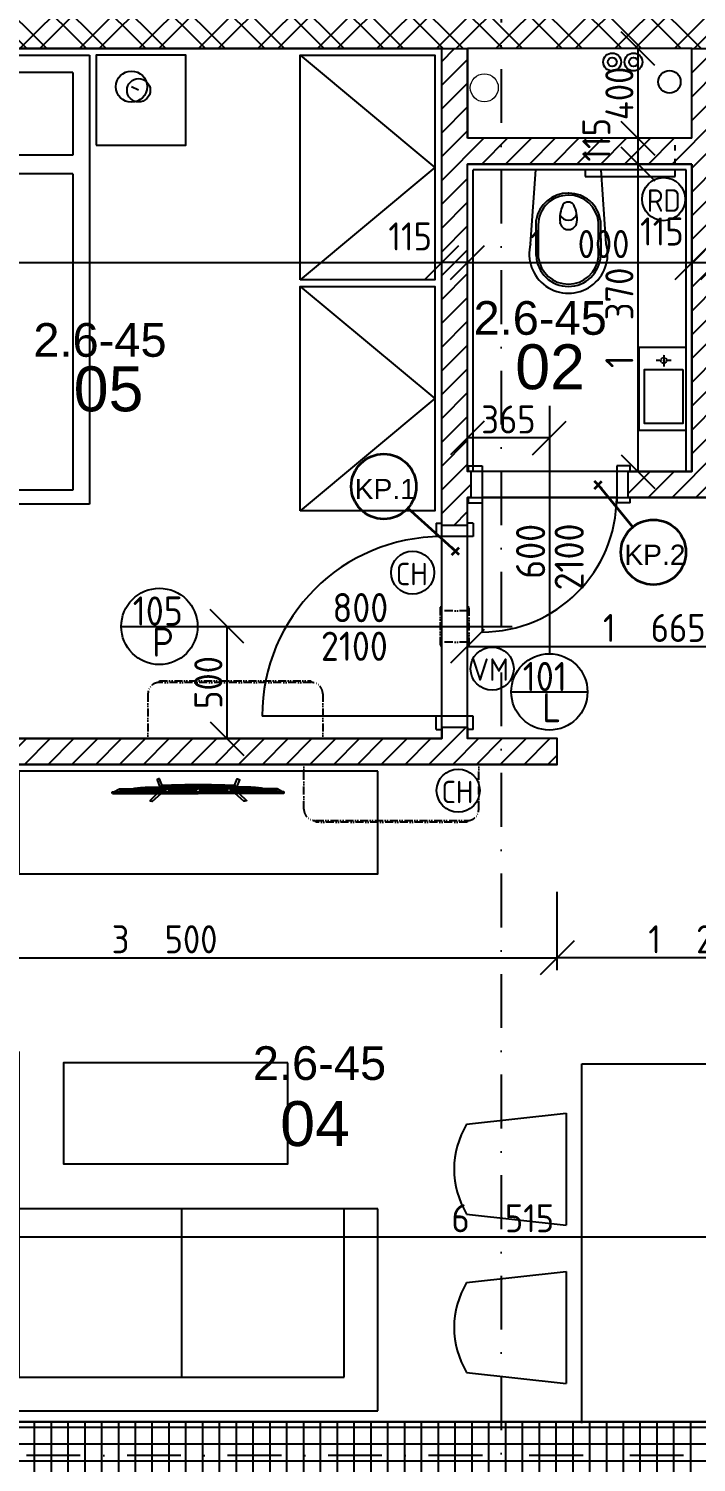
# Model space of a CAD drawing. Extents: x 4511820 to 5180432, y -1526536 to -944957.
# Drawn here: x 5030000 to 5032976, y -1232224 to -1225836 of the extents above; entities that cross this region are included whole.
import ezdxf

# ---------------------------------------------------------------- set-up
doc = ezdxf.new("R2010")
doc.units = 0
doc.header["$MEASUREMENT"] = 0
for name, pattern in [('ACAD_ISO03W100', [30, 12, -18]), ('ACAD_ISO12W100', [22, 12, -3, 0.5, -3, 0.5, -3]), ('BODKOCIARKOVANA_3', [5.6, 3, -1.3, 0, -1.3]), ('DASHED', [0.75, 0.5, -0.25])]:
    doc.linetypes.add(name, pattern=pattern)
doc.layers.get('0').update_dxf_attribs({"linetype": 'CONTINUOUS'})
doc.layers.get('Defpoints').update_dxf_attribs({"color": 61, "linetype": 'CONTINUOUS'})
for name, color, linetype in [('DVERE', 45, 'CONTINUOUS'), ('KÓTY', 4, 'CONTINUOUS'), ('MÚRY', 1, 'CONTINUOUS'), ('osi', 253, 'CONTINUOUS'), ('Plochy', 41, 'CONTINUOUS'), ('POPIS', 7, 'CONTINUOUS'), ('TENKÁ', 7, 'CONTINUOUS'), ('tzb', 153, 'CONTINUOUS'), ('Z-Kúrenie', 101, 'CONTINUOUS'), ('ZARIADENIE', 47, 'CONTINUOUS'), ('ZARIADOVACIE', 144, 'CONTINUOUS'), ('ZZ-chladenie', 133, 'CONTINUOUS'), ('zz-vetr', 52, 'CONTINUOUS'), ('ŠRAFY', 82, 'CONTINUOUS')]:
    doc.layers.add(name, color=color, linetype=linetype)
doc.layers.add('preklady', color=74, linetype='CONTINUOUS', lineweight=35)
doc.layers.add('zz-kanal-splaskova', color=37, linetype='CONTINUOUS', lineweight=18)
doc.styles.add('ARIAL', font='arial.ttf')
doc.styles.add('STYLE1', font='isocp.shx')
doc.dimstyles.new('STANDARD-50', dxfattribs={"dimtxt": 125, "dimasz": 150, "dimexe": 10, "dimexo": 200, "dimgap": 20, "dimtad": 1, "dimdsep": 46, "dimlunit": 6, "dimtxsty": 'STYLE1', "dimblk1": 'OBLIQUE', "dimblk2": 'OBLIQUE', "dimsah": 1, "dimcen": 2.5, "dimse1": 1, "dimse2": 1, "dimadec": 0, "dimazin": 0, "dimtfac": 1, "dimtmove": 1, "dimatfit": 3, "dimldrblk": 'OBLIQUE', "dimfxl": 1, "dimtolj": 1, "dimtzin": 0, "dimarcsym": 0})
pattern_1 = [(45, (515270.5, 214751.965), (-53.0330086, 53.0330086), [])]

# ---------------------------------------------------------------- blocks, each defined once
blk = doc.blocks.new('DVOJPOSTEL')
at = {"layer": 'ZARIADENIE', "ltscale": 0.25}
for p, q in [((4444359, -1314665.2), (4444359, -1312665.2)), ((4444359, -1312665.2), (4446159, -1312665.2)), ((4445259, -1312665.2), (4445259, -1314665.2)), ((4446159, -1312665.2), (4446159, -1314665.2)), ((4444139.6, -1312821.2), (4444171.8, -1312805.1)), ((4446378.4, -1312821.2), (4446346.2, -1312805.1)), ((4446159, -1314665.2), (4444359, -1314665.2))]:
    blk.add_line(p, q, dxfattribs=at)
at = {"layer": 'ZARIADENIE', "color": 76, "ltscale": 0.25}
for p, q in [((4444432.3, -1312741.6), (4445177.9, -1312741.6)), ((4444432.3, -1312741.6), (4444432.3, -1313110.9)), ((4445177.9, -1312741.6), (4445177.9, -1313110.9)), ((4446085.7, -1312741.6), (4445340.1, -1312741.6)), ((4445340.1, -1312741.6), (4445340.1, -1313110.9)), ((4446085.7, -1312741.6), (4446085.7, -1313110.9)), ((4444432.3, -1313110.9), (4445177.9, -1313110.9)), ((4446085.7, -1313110.9), (4445340.1, -1313110.9)), ((4444432.3, -1313193.6), (4444432.3, -1314603.6)), ((4444432.3, -1313193.6), (4445027.9, -1313193.6)), ((4445027.9, -1313193.6), (4445177.9, -1313343.6)), ((4445027.9, -1313193.6), (4445027.9, -1313343.6)), ((4445490.1, -1313193.6), (4445340.1, -1313343.6)), ((4446085.7, -1313193.6), (4445490.1, -1313193.6)), ((4445490.1, -1313193.6), (4445490.1, -1313343.6)), ((4446085.7, -1313193.6), (4446085.7, -1314603.6)), ((4445027.9, -1313343.6), (4445177.9, -1313343.6)), ((4445177.9, -1313343.6), (4445177.9, -1314603.6)), ((4445340.1, -1313343.6), (4445340.1, -1314603.6)), ((4445490.1, -1313343.6), (4445340.1, -1313343.6)), ((4444432.3, -1314603.6), (4445177.9, -1314603.6)), ((4446085.7, -1314603.6), (4445340.1, -1314603.6))]:
    blk.add_line(p, q, dxfattribs=at)
at = {"layer": 'ZARIADENIE'}
for points in [[(4444329, -1313065.2), (4443929, -1313065.2), (4443929, -1312665.2), (4444329, -1312665.2)], [(4446189, -1313065.2), (4446589, -1313065.2), (4446589, -1312665.2), (4446189, -1312665.2)]]:
    blk.add_lwpolyline(points, close=True, dxfattribs=at)
at = {"layer": 'ZARIADENIE', "ltscale": 0.25}
for centre, radius in [((4444139.6, -1312821.2), 51.9), ((4444171.8, -1312805.1), 69.7), ((4446346.2, -1312805.1), 69.7), ((4446378.4, -1312821.2), 51.9)]:
    blk.add_circle(centre, radius, dxfattribs=at)
blk = doc.blocks.new('Tv06_top_cad-block.com')
at = {"color": 0}
for points in [[(-161.1, -3.4), (-173.3, 26.2, 0.359324), (-175.3, 27.3, 0.097501), (-182.8, 24.2, 0.350578), (-183.5, 22.1), (-171.1, -10.4)], [(161.1, -3.4), (173.3, 26.2, -0.359324), (175.3, 27.3, -0.097501), (182.8, 24.2, -0.350578), (183.5, 22.1), (171.1, -10.4)], [(-381.9, -38.8, -0.13121), (-383.2, -32.7, -0.169032), (-383, -32.3), (-381.8, -31.1, -0.205713), (-381.3, -30.9), (-378.5, -30.9, 0.118206), (-376.2, -30.4), (-351.4, -18.4, -0.105648), (-345.8, -17), (0, -17)], [(-339.3, -21.2), (-339.3, -21.2, 0.099639), (-344.3, -22.2), (-349.2, -24.6, 0.215889), (-350.7, -26.3, 0.476075), (-349.4, -28, 0.244765)], [(-295.5, -17), (-282, -15, -0.02037), (-255.8, -12, -0.012056), (-227.2, -10.7), (-169.3, -10.7)], [(-182.5, -38.8), (-214.4, -69.1, 0.250582), (-215, -71, 0.266718), (-214.3, -71.9, 0.084688)], [(-214.3, -71.9), (-207.3, -73.1, 0.211205), (-203.3, -72.1), (-165.2, -38.8)], [(-181.8, -17), (-178.5, -14, -0.213415), (-177.3, -13.6), (0, -13.6)], [(-172.1, -13.6, -0.072098), (-159.2, -3, -0.121861), (-158.4, -2.8)], [(-170.1, -10.6, -0.053076), (-160.2, -2.9), (-158.4, -2.8)], [(-147.6, -13.6), (-147.6, -7.5, -0.414214), (-147.4, -7.3), (-146.5, -7.3, -0.414214), (-146.3, -7.5), (-146.3, -13.6)], [(-146.8, -28, 0.414214), (-145, -26.2), (-145, -23, 0.414214), (-146.8, -21.2)], [(-143.9, -13.6), (-143.9, -7.5, -0.414214), (-143.7, -7.3), (-142.7, -7.3, -0.414214), (-142.6, -7.5), (-142.6, -13.6)], [(-140.2, -13.6), (-140.2, -7.5, -0.414214), (-140, -7.3), (-139, -7.3, -0.414214), (-138.8, -7.5), (-138.8, -13.6)], [(-136.4, -13.6), (-136.4, -7.5, -0.414214), (-136.3, -7.3), (-135.3, -7.3, -0.414214), (-135.1, -7.5), (-135.1, -13.6)], [(-132.7, -13.6), (-132.7, -7.5, -0.414214), (-132.5, -7.3), (-131.6, -7.3, -0.414214), (-131.4, -7.5), (-131.4, -13.6)], [(-128.8, -28, -0.414214), (-130.6, -26.2), (-130.6, -23, -0.414214), (-128.8, -21.2)], [(-129, -13.6), (-129, -7.5, -0.414214), (-128.8, -7.3), (-127.9, -7.3, -0.414214), (-127.7, -7.5), (-127.7, -13.6)], [(-125.3, -13.6), (-125.3, -7.5, -0.414214), (-125.1, -7.3), (-124.1, -7.3, -0.414214), (-124, -7.5), (-124, -13.6)], [(-121.6, -13.6), (-121.6, -7.5, -0.414214), (-121.4, -7.3), (-120.4, -7.3, -0.414214), (-120.2, -7.5), (-120.2, -13.6)], [(-117.8, -13.6), (-117.8, -7.5, -0.414214), (-117.7, -7.3), (-116.7, -7.3, -0.414214), (-116.5, -7.5), (-116.5, -13.6)], [(-114.1, -13.6), (-114.1, -7.5, -0.414214), (-113.9, -7.3), (-113, -7.3, -0.414214), (-112.8, -7.5), (-112.8, -13.6)], [(-110.4, -13.6), (-110.4, -7.5, -0.414214), (-110.2, -7.3), (-109.3, -7.3, -0.414214), (-109.1, -7.5), (-109.1, -13.6)], [(-106.7, -13.6), (-106.7, -7.5, -0.414214), (-106.5, -7.3), (-105.5, -7.3, -0.414214), (-105.4, -7.5), (-105.4, -13.6)], [(-103, -13.6), (-103, -7.5, -0.414214), (-102.8, -7.3), (-101.8, -7.3, -0.414214), (-101.6, -7.5), (-101.6, -13.6)], [(-99.2, -13.6), (-99.2, -7.5, -0.414214), (-99.1, -7.3), (-98.1, -7.3, -0.414214), (-97.9, -7.5), (-97.9, -13.6)], [(-95.5, -13.6), (-95.5, -7.5, -0.414214), (-95.3, -7.3), (-94.4, -7.3, -0.414214), (-94.2, -7.5), (-94.2, -13.6)], [(-91.8, -13.6), (-91.8, -7.5, -0.414214), (-91.6, -7.3), (-90.7, -7.3, -0.414214), (-90.5, -7.5), (-90.5, -13.6)], [(-88.1, -13.6), (-88.1, -7.5, -0.414214), (-87.9, -7.3), (-86.9, -7.3, -0.414214), (-86.8, -7.5), (-86.8, -13.6)], [(-84.4, -13.6), (-84.4, -7.5, -0.414214), (-84.2, -7.3), (-83.2, -7.3, -0.414214), (-83, -7.5), (-83, -13.6)], [(-80.6, -13.6), (-80.6, -7.5, -0.414214), (-80.5, -7.3), (-79.5, -7.3, -0.414214), (-79.3, -7.5), (-79.3, -13.6)], [(-76.9, -13.6), (-76.9, -7.5, -0.414214), (-76.7, -7.3), (-75.8, -7.3, -0.414214), (-75.6, -7.5), (-75.6, -13.6)], [(-73.2, -13.6), (-73.2, -7.5, -0.414214), (-73, -7.3), (-72.1, -7.3, -0.414214), (-71.9, -7.5), (-71.9, -13.6)], [(-69.5, -13.6), (-69.5, -7.5, -0.414214), (-69.3, -7.3), (-68.3, -7.3, -0.414214), (-68.2, -7.5), (-68.2, -13.6)], [(-65.8, -13.6), (-65.8, -7.5, -0.414214), (-65.6, -7.3), (-64.6, -7.3, -0.414214), (-64.4, -7.5), (-64.4, -13.6)], [(-62, -13.6), (-62, -7.5, -0.414214), (-61.9, -7.3), (-60.9, -7.3, -0.414214), (-60.7, -7.5), (-60.7, -13.6)], [(-58.3, -13.6), (-58.3, -7.5, -0.414214), (-58.1, -7.3), (-57.2, -7.3, -0.414214), (-57, -7.5), (-57, -13.6)], [(-54.6, -13.6), (-54.6, -7.5, -0.414214), (-54.4, -7.3), (-53.5, -7.3, -0.414214), (-53.3, -7.5), (-53.3, -13.6)], [(-50.9, -13.6), (-50.9, -7.5, -0.414214), (-50.7, -7.3), (-49.7, -7.3, -0.414214), (-49.6, -7.5), (-49.6, -13.6)], [(-47.2, -13.6), (-47.2, -7.5, -0.414214), (-47, -7.3), (-46, -7.3, -0.414214), (-45.8, -7.5), (-45.8, -13.6)], [(-43.4, -13.6), (-43.4, -7.5, -0.414214), (-43.3, -7.3), (-42.3, -7.3, -0.414214), (-42.1, -7.5), (-42.1, -13.6)], [(-39.7, -13.6), (-39.7, -7.5, -0.414214), (-39.5, -7.3), (-38.6, -7.3, -0.414214), (-38.4, -7.5), (-38.4, -13.6)], [(-36, -13.6), (-36, -7.5, -0.414214), (-35.8, -7.3), (-34.9, -7.3, -0.414214), (-34.7, -7.5), (-34.7, -13.6)], [(-32.3, -13.6), (-32.3, -7.5, -0.414214), (-32.1, -7.3), (-31.1, -7.3, -0.414214), (-31, -7.5), (-31, -13.6)], [(-28.6, -13.6), (-28.6, -7.5, -0.414214), (-28.4, -7.3), (-27.4, -7.3, -0.414214), (-27.2, -7.5), (-27.2, -13.6)], [(-24.8, -13.6), (-24.8, -7.5, -0.414214), (-24.7, -7.3), (-23.7, -7.3, -0.414214), (-23.5, -7.5), (-23.5, -13.6)], [(-21.1, -13.6), (-21.1, -7.5, -0.414214), (-20.9, -7.3), (-20, -7.3, -0.414214), (-19.8, -7.5), (-19.8, -13.6)], [(-17.4, -13.6), (-17.4, -7.5, -0.414214), (-17.2, -7.3), (-16.3, -7.3, -0.414214), (-16.1, -7.5), (-16.1, -13.6)], [(-13.7, -13.6), (-13.7, -7.5, -0.414214), (-13.5, -7.3), (-12.5, -7.3, -0.414214), (-12.4, -7.5), (-12.4, -13.6)], [(-10, -13.6), (-10, -7.5, -0.414214), (-9.8, -7.3), (-8.8, -7.3, -0.414214), (-8.6, -7.5), (-8.6, -13.6)], [(-10, -28, 0.414214), (-8.2, -26.2), (-8.2, -23, 0.414214), (-10, -21.2)], [(-6.2, -13.6), (-6.2, -7.5, -0.414214), (-6.1, -7.3), (-5.1, -7.3, -0.414214), (-4.9, -7.5), (-4.9, -13.6)], [(-2.5, -13.6), (-2.5, -7.5, -0.414214), (-2.3, -7.3), (-1.4, -7.3, -0.414214), (-1.2, -7.5), (-1.2, -13.6)], [(181.8, -17), (178.5, -14, 0.213415), (177.3, -13.6), (0, -13.6)], [(381.9, -38.8, 0.13121), (383.2, -32.7, 0.169032), (383, -32.3), (381.8, -31.1, 0.205713), (381.3, -30.9), (378.5, -30.9, -0.118206), (376.2, -30.4), (351.4, -18.4, 0.105648), (345.8, -17), (0, -17)], [(2.5, -13.6), (2.5, -7.5, 0.414214), (2.3, -7.3), (1.4, -7.3, 0.414214), (1.2, -7.5), (1.2, -13.6)], [(6.2, -13.6), (6.2, -7.5, 0.414214), (6.1, -7.3), (5.1, -7.3, 0.414214), (4.9, -7.5), (4.9, -13.6)], [(10, -28, -0.414214), (8.2, -26.2), (8.2, -23, -0.414214), (10, -21.2)], [(10, -13.6), (10, -7.5, 0.414214), (9.8, -7.3), (8.8, -7.3, 0.414214), (8.6, -7.5), (8.6, -13.6)], [(13.7, -13.6), (13.7, -7.5, 0.414214), (13.5, -7.3), (12.5, -7.3, 0.414214), (12.4, -7.5), (12.4, -13.6)], [(17.4, -13.6), (17.4, -7.5, 0.414214), (17.2, -7.3), (16.3, -7.3, 0.414214), (16.1, -7.5), (16.1, -13.6)], [(21.1, -13.6), (21.1, -7.5, 0.414214), (20.9, -7.3), (20, -7.3, 0.414214), (19.8, -7.5), (19.8, -13.6)], [(24.8, -13.6), (24.8, -7.5, 0.414214), (24.7, -7.3), (23.7, -7.3, 0.414214), (23.5, -7.5), (23.5, -13.6)], [(28.6, -13.6), (28.6, -7.5, 0.414214), (28.4, -7.3), (27.4, -7.3, 0.414214), (27.2, -7.5), (27.2, -13.6)], [(32.3, -13.6), (32.3, -7.5, 0.414214), (32.1, -7.3), (31.1, -7.3, 0.414214), (31, -7.5), (31, -13.6)], [(36, -13.6), (36, -7.5, 0.414214), (35.8, -7.3), (34.9, -7.3, 0.414214), (34.7, -7.5), (34.7, -13.6)], [(39.7, -13.6), (39.7, -7.5, 0.414214), (39.5, -7.3), (38.6, -7.3, 0.414214), (38.4, -7.5), (38.4, -13.6)], [(43.4, -13.6), (43.4, -7.5, 0.414214), (43.3, -7.3), (42.3, -7.3, 0.414214), (42.1, -7.5), (42.1, -13.6)], [(47.2, -13.6), (47.2, -7.5, 0.414214), (47, -7.3), (46, -7.3, 0.414214), (45.8, -7.5), (45.8, -13.6)], [(50.9, -13.6), (50.9, -7.5, 0.414214), (50.7, -7.3), (49.7, -7.3, 0.414214), (49.6, -7.5), (49.6, -13.6)], [(54.6, -13.6), (54.6, -7.5, 0.414214), (54.4, -7.3), (53.5, -7.3, 0.414214), (53.3, -7.5), (53.3, -13.6)], [(58.3, -13.6), (58.3, -7.5, 0.414214), (58.1, -7.3), (57.2, -7.3, 0.414214), (57, -7.5), (57, -13.6)], [(62, -13.6), (62, -7.5, 0.414214), (61.9, -7.3), (60.9, -7.3, 0.414214), (60.7, -7.5), (60.7, -13.6)], [(65.8, -13.6), (65.8, -7.5, 0.414214), (65.6, -7.3), (64.6, -7.3, 0.414214), (64.4, -7.5), (64.4, -13.6)], [(69.5, -13.6), (69.5, -7.5, 0.414214), (69.3, -7.3), (68.3, -7.3, 0.414214), (68.2, -7.5), (68.2, -13.6)], [(73.2, -13.6), (73.2, -7.5, 0.414214), (73, -7.3), (72.1, -7.3, 0.414214), (71.9, -7.5), (71.9, -13.6)], [(76.9, -13.6), (76.9, -7.5, 0.414214), (76.7, -7.3), (75.8, -7.3, 0.414214), (75.6, -7.5), (75.6, -13.6)], [(80.6, -13.6), (80.6, -7.5, 0.414214), (80.5, -7.3), (79.5, -7.3, 0.414214), (79.3, -7.5), (79.3, -13.6)], [(84.4, -13.6), (84.4, -7.5, 0.414214), (84.2, -7.3), (83.2, -7.3, 0.414214), (83, -7.5), (83, -13.6)], [(88.1, -13.6), (88.1, -7.5, 0.414214), (87.9, -7.3), (86.9, -7.3, 0.414214), (86.8, -7.5), (86.8, -13.6)], [(91.8, -13.6), (91.8, -7.5, 0.414214), (91.6, -7.3), (90.7, -7.3, 0.414214), (90.5, -7.5), (90.5, -13.6)], [(95.5, -13.6), (95.5, -7.5, 0.414214), (95.3, -7.3), (94.4, -7.3, 0.414214), (94.2, -7.5), (94.2, -13.6)], [(99.2, -13.6), (99.2, -7.5, 0.414214), (99.1, -7.3), (98.1, -7.3, 0.414214), (97.9, -7.5), (97.9, -13.6)], [(103, -13.6), (103, -7.5, 0.414214), (102.8, -7.3), (101.8, -7.3, 0.414214), (101.6, -7.5), (101.6, -13.6)], [(106.7, -13.6), (106.7, -7.5, 0.414214), (106.5, -7.3), (105.5, -7.3, 0.414214), (105.4, -7.5), (105.4, -13.6)], [(110.4, -13.6), (110.4, -7.5, 0.414214), (110.2, -7.3), (109.3, -7.3, 0.414214), (109.1, -7.5), (109.1, -13.6)], [(114.1, -13.6), (114.1, -7.5, 0.414214), (113.9, -7.3), (113, -7.3, 0.414214), (112.8, -7.5), (112.8, -13.6)], [(117.8, -13.6), (117.8, -7.5, 0.414214), (117.7, -7.3), (116.7, -7.3, 0.414214), (116.5, -7.5), (116.5, -13.6)], [(121.6, -13.6), (121.6, -7.5, 0.414214), (121.4, -7.3), (120.4, -7.3, 0.414214), (120.2, -7.5), (120.2, -13.6)], [(125.3, -13.6), (125.3, -7.5, 0.414214), (125.1, -7.3), (124.1, -7.3, 0.414214), (124, -7.5), (124, -13.6)], [(129, -13.6), (129, -7.5, 0.414214), (128.8, -7.3), (127.9, -7.3, 0.414214), (127.7, -7.5), (127.7, -13.6)], [(128.8, -28, 0.414214), (130.6, -26.2), (130.6, -23, 0.414214), (128.8, -21.2)], [(132.7, -13.6), (132.7, -7.5, 0.414214), (132.5, -7.3), (131.6, -7.3, 0.414214), (131.4, -7.5), (131.4, -13.6)], [(136.4, -13.6), (136.4, -7.5, 0.414214), (136.3, -7.3), (135.3, -7.3, 0.414214), (135.1, -7.5), (135.1, -13.6)], [(140.2, -13.6), (140.2, -7.5, 0.414214), (140, -7.3), (139, -7.3, 0.414214), (138.8, -7.5), (138.8, -13.6)], [(143.9, -13.6), (143.9, -7.5, 0.414214), (143.7, -7.3), (142.7, -7.3, 0.414214), (142.6, -7.5), (142.6, -13.6)], [(146.8, -28, -0.414214), (145, -26.2), (145, -23, -0.414214), (146.8, -21.2)], [(147.6, -13.6), (147.6, -7.5, 0.414214), (147.4, -7.3), (146.5, -7.3, 0.414214), (146.3, -7.5), (146.3, -13.6)], [(172.1, -13.6, 0.072098), (159.2, -3, 0.121861), (158.4, -2.8)], [(170.1, -10.6, 0.053076), (160.2, -2.9), (158.4, -2.8)], [(214.3, -71.9), (207.3, -73.1, -0.211205), (203.3, -72.1), (165.2, -38.8)], [(295.5, -17), (282, -15, 0.02037), (255.8, -12, 0.012056), (227.2, -10.7), (169.3, -10.7)], [(182.5, -38.8), (214.4, -69.1, -0.250582), (215, -71, -0.266718), (214.3, -71.9, -0.084688)], [(339.3, -21.2), (339.3, -21.2, -0.099639), (344.3, -22.2), (349.2, -24.6, -0.215889), (350.7, -26.3, -0.476075), (349.4, -28, -0.244765)]]:
    blk.add_lwpolyline(points, format="xyb", dxfattribs=at)
for points in [[(-381.9, -38.8), (0, -38.8)], [(-378.5, -30.9), (0, -30.9)], [(-349.4, -28), (-146.8, -28)], [(-339.3, -21.2), (-146.8, -21.2)], [(-158.6, -6.5), (0, -6.5)], [(-128.8, -21.2), (-10, -21.2)], [(-128.8, -28), (-10, -28)], [(158.6, -6.5), (0, -6.5)], [(378.5, -30.9), (0, -30.9)], [(381.9, -38.8), (0, -38.8)], [(128.8, -21.2), (10, -21.2)], [(128.8, -28), (10, -28)], [(339.3, -21.2), (146.8, -21.2)], [(349.4, -28), (146.8, -28)]]:
    blk.add_lwpolyline(points, dxfattribs=at)
for centre, radius, start, end in [((0, -4564), 4564, 90, 91.98925), ((0, -4564), 4564, 88.01075, 90), ((-170.5, -10.1), 0.6, 200.97838, 314.02949), ((170.5, -10.1), 0.6, 225.97051, 339.02162)]:
    blk.add_arc(centre, radius, start, end, dxfattribs=at)
blk = doc.blocks.new('TV')
at = {"layer": 'ZARIADENIE', "color": 8}
blk.add_blockref('Tv06_top_cad-block.com', (4448198.7, -1316337.8), dxfattribs=at)
blk = doc.blocks.new('SESACKA ROH1')
at = {"layer": 'ZARIADENIE', "color": 30, "ltscale": 0.25}
for p, q in [((4444944, -1318705.2), (4444944, -1317105.2)), ((4444944, -1317105.2), (4445844, -1317105.2)), ((4445094, -1318555.2), (4445094, -1317105.2)), ((4445844, -1317105.2), (4445844, -1317805.2)), ((4447444, -1317805.2), (4445844, -1317805.2)), ((4445844, -1317805.2), (4445844, -1318555.2)), ((4446569, -1317805.2), (4446569, -1318555.2)), ((4447294, -1318555.2), (4447294, -1317805.2)), ((4447444, -1318705.2), (4447444, -1317805.2)), ((4445094, -1318555.2), (4447294, -1318555.2)), ((4444944, -1318705.2), (4447444, -1318705.2))]:
    blk.add_line(p, q, dxfattribs=at)
at = {"layer": 'ZARIADENIE', "color": 45, "ltscale": 0.25}
blk.add_lwpolyline([(4447044, -1317155.2), (4446044, -1317155.2), (4446044, -1317605.2), (4447044, -1317605.2)], close=True, dxfattribs=at)
blk = doc.blocks.new('SKRINA')
at = {"layer": 'ZARIADENIE'}
for p, q in [((4449069, -1324645.2), (4448469, -1324145.2)), ((4448469, -1325145.2), (4449069, -1324645.2))]:
    blk.add_line(p, q, dxfattribs=at)
blk.add_lwpolyline([(4448469, -1324145.2), (4448469, -1325145.2), (4449069, -1325145.2), (4449069, -1324145.2)], close=True, dxfattribs=at)
blk = doc.blocks.new('_OBLIQUE')
at = {"color": 0, "linetype": 'ByBlock'}
blk.add_line((-0.5, -0.5), (0.5, 0.5), dxfattribs=at)
blk = doc.blocks.new('*D31410')
at = {"layer": 'Defpoints', "color": 0}
for p in [(5035371, -1231219), (5028856, -1231989.2), (5035371, -1231989.2)]:
    blk.add_point(p, dxfattribs=at)
at = {"layer": 'KÓTY', "color": 0, "lineweight": -2}
blk.add_line((5028856, -1231219), (5035371, -1231219), dxfattribs=at)
at = {"layer": 'KÓTY', "color": 0, "linetype": 'ByBlock', "lineweight": -2, "xscale": 150, "yscale": 150, "zscale": 150, "rotation": 180}
blk.add_blockref('_OBLIQUE', (5028856, -1231219), dxfattribs=at)
at = {"layer": 'KÓTY', "color": 0, "linetype": 'ByBlock', "lineweight": -2, "xscale": 150, "yscale": 150, "zscale": 150}
blk.add_blockref('_OBLIQUE', (5035371, -1231219), dxfattribs=at)
at = {"layer": 'KÓTY', "color": 0, "insert": (5032113.5, -1231136.5), "char_height": 125, "attachment_point": 5, "style": 'STYLE1'}
blk.add_mtext('\\A1;6ﾠ515', dxfattribs=at)
blk = doc.blocks.new('*D31415')
at = {"layer": 'Defpoints', "color": 0}
for p in [(5028856, -1229114.2), (5032356, -1229114.2), (5032356, -1229976)]:
    blk.add_point(p, dxfattribs=at)
at = {"layer": 'KÓTY', "color": 0, "lineweight": -2}
blk.add_line((5028856, -1229976), (5032356, -1229976), dxfattribs=at)
at = {"layer": 'KÓTY', "color": 0, "linetype": 'ByBlock', "lineweight": -2, "xscale": 150, "yscale": 150, "zscale": 150, "rotation": 180}
blk.add_blockref('_OBLIQUE', (5028856, -1229976), dxfattribs=at)
at = {"layer": 'KÓTY', "color": 0, "linetype": 'ByBlock', "lineweight": -2, "xscale": 150, "yscale": 150, "zscale": 150}
blk.add_blockref('_OBLIQUE', (5032356, -1229976), dxfattribs=at)
at = {"layer": 'KÓTY', "color": 0, "insert": (5030606, -1229893.5), "char_height": 125, "attachment_point": 5, "style": 'STYLE1'}
blk.add_mtext('\\A1;3ﾠ500', dxfattribs=at)
blk = doc.blocks.new('*D31417')
at = {"layer": 'Defpoints', "color": 0}
for p in [(5032356, -1229114.2), (5033621, -1229114.2), (5032356, -1229976)]:
    blk.add_point(p, dxfattribs=at)
at = {"layer": 'KÓTY', "color": 0, "lineweight": -2}
blk.add_line((5033621, -1229976), (5032356, -1229976), dxfattribs=at)
at = {"layer": 'KÓTY', "color": 0, "linetype": 'ByBlock', "lineweight": -2, "xscale": 150, "yscale": 150, "zscale": 150, "rotation": 180}
blk.add_blockref('_OBLIQUE', (5032356, -1229976), dxfattribs=at)
at = {"layer": 'KÓTY', "color": 0, "linetype": 'ByBlock', "lineweight": -2, "xscale": 150, "yscale": 150, "zscale": 150}
blk.add_blockref('_OBLIQUE', (5033621, -1229976), dxfattribs=at)
at = {"layer": 'KÓTY', "color": 0, "insert": (5032988.5, -1229893.5), "char_height": 125, "attachment_point": 5, "style": 'STYLE1'}
blk.add_mtext('\\A1;1ﾠ265', dxfattribs=at)
blk = doc.blocks.new('*D31419')
at = {"layer": 'Defpoints', "color": 0}
for p in [(5030753, -1228499.2), (5030753, -1228999.2), (5030883.5, -1228999.2)]:
    blk.add_point(p, dxfattribs=at)
at = {"layer": 'KÓTY', "color": 0, "lineweight": -2}
blk.add_line((5030883.5, -1228499.2), (5030883.5, -1228999.2), dxfattribs=at)
at = {"layer": 'KÓTY', "color": 0, "linetype": 'ByBlock', "lineweight": -2, "xscale": 150, "yscale": 150, "zscale": 150}
for p, rotation in [((5030883.5, -1228499.2), 90), ((5030883.5, -1228999.2), 270)]:
    blk.add_blockref('_OBLIQUE', p, dxfattribs=dict(at, rotation=rotation))
at = {"layer": 'KÓTY', "color": 0, "insert": (5030801, -1228749.2), "char_height": 125, "attachment_point": 5, "rotation": 90, "style": 'STYLE1'}
blk.add_mtext('\\A1;500', dxfattribs=at)
blk = doc.blocks.new('*D31421')
at = {"layer": 'Defpoints', "color": 0}
for p in [(5031956, -1226439.2), (5032956, -1226439.2), (5032956, -1226878)]:
    blk.add_point(p, dxfattribs=at)
at = {"layer": 'KÓTY', "color": 0, "lineweight": -2}
blk.add_line((5031956, -1226878), (5032956, -1226878), dxfattribs=at)
at = {"layer": 'KÓTY', "color": 0, "linetype": 'ByBlock', "lineweight": -2, "xscale": 150, "yscale": 150, "zscale": 150, "rotation": 180}
blk.add_blockref('_OBLIQUE', (5031956, -1226878), dxfattribs=at)
at = {"layer": 'KÓTY', "color": 0, "linetype": 'ByBlock', "lineweight": -2, "xscale": 150, "yscale": 150, "zscale": 150}
blk.add_blockref('_OBLIQUE', (5032956, -1226878), dxfattribs=at)
at = {"layer": 'KÓTY', "color": 0, "insert": (5032456, -1226795.5), "char_height": 125, "attachment_point": 5, "style": 'STYLE1'}
blk.add_mtext('\\A1;1ﾠ000', dxfattribs=at)
blk = doc.blocks.new('*D31422')
at = {"layer": 'Defpoints', "color": 0}
for p in [(5032956, -1226439.2), (5033071, -1226439.2), (5033071, -1226878)]:
    blk.add_point(p, dxfattribs=at)
at = {"layer": 'KÓTY', "color": 0, "lineweight": -2}
blk.add_line((5032956, -1226878), (5033071, -1226878), dxfattribs=at)
at = {"layer": 'KÓTY', "color": 0, "linetype": 'ByBlock', "lineweight": -2, "xscale": 150, "yscale": 150, "zscale": 150, "rotation": 180}
blk.add_blockref('_OBLIQUE', (5032956, -1226878), dxfattribs=at)
at = {"layer": 'KÓTY', "color": 0, "linetype": 'ByBlock', "lineweight": -2, "xscale": 150, "yscale": 150, "zscale": 150}
blk.add_blockref('_OBLIQUE', (5033071, -1226878), dxfattribs=at)
at = {"layer": 'KÓTY', "color": 0, "insert": (5032822.5, -1226739.5), "char_height": 125, "attachment_point": 5, "style": 'STYLE1'}
blk.add_mtext('\\A1;115', dxfattribs=at)
blk = doc.blocks.new('*D31429')
at = {"layer": 'Defpoints', "color": 0}
for p in [(5031841, -1226324.2), (5031956, -1226324.2), (5031841, -1226878)]:
    blk.add_point(p, dxfattribs=at)
at = {"layer": 'KÓTY', "color": 0, "lineweight": -2}
blk.add_line((5031956, -1226878), (5031841, -1226878), dxfattribs=at)
at = {"layer": 'KÓTY', "color": 0, "linetype": 'ByBlock', "lineweight": -2, "xscale": 150, "yscale": 150, "zscale": 150, "rotation": 180}
blk.add_blockref('_OBLIQUE', (5031841, -1226878), dxfattribs=at)
at = {"layer": 'KÓTY', "color": 0, "linetype": 'ByBlock', "lineweight": -2, "xscale": 150, "yscale": 150, "zscale": 150}
blk.add_blockref('_OBLIQUE', (5031956, -1226878), dxfattribs=at)
at = {"layer": 'KÓTY', "color": 0, "insert": (5031700.5, -1226761.5), "char_height": 125, "attachment_point": 5, "style": 'STYLE1'}
blk.add_mtext('\\A1;115', dxfattribs=at)
blk = doc.blocks.new('*D31430')
at = {"layer": 'Defpoints', "color": 0}
for p in [(5027621, -1225924.2), (5031841, -1225924.2), (5031841, -1226878)]:
    blk.add_point(p, dxfattribs=at)
at = {"layer": 'KÓTY', "color": 0, "lineweight": -2}
blk.add_line((5027621, -1226878), (5031841, -1226878), dxfattribs=at)
at = {"layer": 'KÓTY', "color": 0, "linetype": 'ByBlock', "lineweight": -2, "xscale": 150, "yscale": 150, "zscale": 150, "rotation": 180}
blk.add_blockref('_OBLIQUE', (5027621, -1226878), dxfattribs=at)
at = {"layer": 'KÓTY', "color": 0, "linetype": 'ByBlock', "lineweight": -2, "xscale": 150, "yscale": 150, "zscale": 150}
blk.add_blockref('_OBLIQUE', (5031841, -1226878), dxfattribs=at)
at = {"layer": 'KÓTY', "color": 0, "insert": (5029626.5, -1226782), "char_height": 125, "attachment_point": 5, "style": 'STYLE1'}
blk.add_mtext('\\A1;4ﾠ220', dxfattribs=at)
blk = doc.blocks.new('*D31431')
at = {"layer": 'Defpoints', "color": 0}
for p in [(5031956, -1225924.2), (5031956, -1226324.2), (5032715.5, -1226324.2)]:
    blk.add_point(p, dxfattribs=at)
at = {"layer": 'KÓTY', "color": 0, "lineweight": -2}
blk.add_line((5032715.5, -1225924.2), (5032715.5, -1226324.2), dxfattribs=at)
at = {"layer": 'KÓTY', "color": 0, "linetype": 'ByBlock', "lineweight": -2, "xscale": 150, "yscale": 150, "zscale": 150}
for p, rotation in [((5032715.5, -1225924.2), 90), ((5032715.5, -1226324.2), 270)]:
    blk.add_blockref('_OBLIQUE', p, dxfattribs=dict(at, rotation=rotation))
at = {"layer": 'KÓTY', "color": 0, "insert": (5032633, -1226124.2), "char_height": 125, "attachment_point": 5, "rotation": 90, "style": 'STYLE1'}
blk.add_mtext('\\A1;400', dxfattribs=at)
blk = doc.blocks.new('*D31432')
at = {"layer": 'Defpoints', "color": 0}
for p in [(5032956, -1226324.2), (5032715.5, -1226439.2), (5032956, -1226439.2)]:
    blk.add_point(p, dxfattribs=at)
at = {"layer": 'KÓTY', "color": 0, "lineweight": -2}
blk.add_line((5032715.5, -1226324.2), (5032715.5, -1226439.2), dxfattribs=at)
at = {"layer": 'KÓTY', "color": 0, "linetype": 'ByBlock', "lineweight": -2, "xscale": 150, "yscale": 150, "zscale": 150}
for p, rotation in [((5032715.5, -1226324.2), 90), ((5032715.5, -1226439.2), 270)]:
    blk.add_blockref('_OBLIQUE', p, dxfattribs=dict(at, rotation=rotation))
at = {"layer": 'KÓTY', "color": 0, "insert": (5032530.5, -1226331), "char_height": 125, "attachment_point": 5, "rotation": 90, "style": 'STYLE1'}
blk.add_mtext('\\A1;115', dxfattribs=at)
blk = doc.blocks.new('*D31433')
at = {"layer": 'Defpoints', "color": 0}
for p in [(5032956, -1226439.2), (5032715.5, -1227809.2), (5032956, -1227809.2)]:
    blk.add_point(p, dxfattribs=at)
at = {"layer": 'KÓTY', "color": 0, "lineweight": -2}
blk.add_line((5032715.5, -1226439.2), (5032715.5, -1227809.2), dxfattribs=at)
at = {"layer": 'KÓTY', "color": 0, "linetype": 'ByBlock', "lineweight": -2, "xscale": 150, "yscale": 150, "zscale": 150}
for p, rotation in [((5032715.5, -1226439.2), 90), ((5032715.5, -1227809.2), 270)]:
    blk.add_blockref('_OBLIQUE', p, dxfattribs=dict(at, rotation=rotation))
at = {"layer": 'KÓTY', "color": 0, "insert": (5032633, -1227124.2), "char_height": 125, "attachment_point": 5, "rotation": 90, "style": 'STYLE1'}
blk.add_mtext('\\A1;1ﾠ370', dxfattribs=at)
blk = doc.blocks.new('*D31434')
at = {"layer": 'Defpoints', "color": 0}
for p in [(5031956, -1227516.6), (5032321, -1227516.6), (5031956, -1227659.5)]:
    blk.add_point(p, dxfattribs=at)
at = {"layer": 'KÓTY', "color": 0, "lineweight": -2}
blk.add_line((5032321, -1227659.5), (5031956, -1227659.5), dxfattribs=at)
at = {"layer": 'KÓTY', "color": 0, "linetype": 'ByBlock', "lineweight": -2, "xscale": 150, "yscale": 150, "zscale": 150, "rotation": 180}
blk.add_blockref('_OBLIQUE', (5031956, -1227659.5), dxfattribs=at)
at = {"layer": 'KÓTY', "color": 0, "linetype": 'ByBlock', "lineweight": -2, "xscale": 150, "yscale": 150, "zscale": 150}
blk.add_blockref('_OBLIQUE', (5032321, -1227659.5), dxfattribs=at)
at = {"layer": 'KÓTY', "color": 0, "insert": (5032138.5, -1227577), "char_height": 125, "attachment_point": 5, "style": 'STYLE1'}
blk.add_mtext('\\A1;365', dxfattribs=at)
blk = doc.blocks.new('chlj3')
at = {"layer": 'ZZ-chladenie', "linetype": 'ACAD_ISO12W100', "ltscale": 3}
for p, q in [((5005195.8, -1151691.8), (5005395.8, -1151691.8)), ((5005195.8, -1152470.8), (5005395.8, -1152470.8))]:
    blk.add_line(p, q, dxfattribs=at)
blk.add_lwpolyline([(5005145.8, -1152419.2), (5005138.4, -1152419.2), (5005138.4, -1151744.5), (5005145.8, -1151744.5)], close=True, dxfattribs=at)
for centre, start, end in [((5005195.8, -1151741.8), 90, 180), ((5005195.8, -1152420.8), 180, 270)]:
    blk.add_arc(centre, 50, start, end, dxfattribs=at)
blk = doc.blocks.new('*D31496')
at = {"layer": 'Defpoints', "color": 0}
for p in [(5033621, -1228588.5), (5031956, -1228877.7), (5033621, -1228902.7)]:
    blk.add_point(p, dxfattribs=at)
at = {"layer": 'KÓTY', "color": 0, "lineweight": -2}
blk.add_line((5031956, -1228588.5), (5033621, -1228588.5), dxfattribs=at)
at = {"layer": 'KÓTY', "color": 0, "linetype": 'ByBlock', "lineweight": -2, "xscale": 150, "yscale": 150, "zscale": 150, "rotation": 180}
blk.add_blockref('_OBLIQUE', (5031956, -1228588.5), dxfattribs=at)
at = {"layer": 'KÓTY', "color": 0, "linetype": 'ByBlock', "lineweight": -2, "xscale": 150, "yscale": 150, "zscale": 150}
blk.add_blockref('_OBLIQUE', (5033621, -1228588.5), dxfattribs=at)
at = {"layer": 'KÓTY', "color": 0, "insert": (5032788.5, -1228506), "char_height": 125, "attachment_point": 5, "style": 'STYLE1'}
blk.add_mtext('\\A1;1ﾠ665', dxfattribs=at)

msp = doc.modelspace()

# ---------------------------------------------------------------- hatches: boundary and pattern name
at = {"layer": 'ŠRAFY'}
h = msp.add_hatch(dxfattribs=at)
h.set_pattern_fill('ANSI32', color=256, scale=500)
h.set_pattern_definition([(45, (584112, 2493.08), (-132.5825215, 132.5825215), []), (45, (584200.39, 2493.08), (-132.5825215, 132.5825215), [])])
h.paths.add_polyline_path([(5035486, -1225674.226), (5027241, -1225674.226), (5027241, -1225924.226), (5027621, -1225924.226), (5031841, -1225924.226), (5031956, -1225924.226), (5032956, -1225924.226), (5033071, -1225924.226), (5033096, -1225924.226), (5035346, -1225924.226), (5035371, -1225924.226), (5035486, -1225924.226)])
h = msp.add_hatch(dxfattribs=at)
h.set_pattern_fill('ANSI32', color=256, scale=500, angle=90)
h.set_pattern_definition([(135, (400449.4, -44587.94), (-132.5825215, -132.5825215), []), (135, (400449.4, -44499.55), (-132.5825215, -132.5825215), [])])
h.paths.add_polyline_path([(5027241, -1225674.226), (5027241, -1225924.226), (5027621, -1225924.226), (5031841, -1225924.226), (5031956, -1225924.226), (5032956, -1225924.226), (5033071, -1225924.226), (5033096, -1225924.226), (5035346, -1225924.226), (5035371, -1225924.226), (5035486, -1225924.226), (5035486, -1225674.226)])
at = {"layer": 'ŠRAFY', "ltscale": 0.25}
h = msp.add_hatch(dxfattribs=at)
h.set_pattern_fill('ANSI31', color=256, scale=600, style=0)
h.set_pattern_definition(pattern_1)
h.paths.add_polyline_path([(5031956, -1226324.226), (5031956, -1225924.226), (5031841, -1225924.226), (5031841, -1228049.226), (5031956, -1228049.226), (5031956, -1227924.226), (5031971, -1227924.226), (5031971, -1227809.226), (5031956, -1227809.226), (5031956, -1226439.226), (5032956, -1226439.226), (5032956, -1227809.226), (5032671, -1227809.226), (5032671, -1227924.226), (5033671, -1227924.226), (5033671, -1227809.226), (5033071, -1227809.226), (5033071, -1225924.226), (5032956, -1225924.226), (5032956, -1226324.226)])
h = msp.add_hatch(dxfattribs=at)
h.set_pattern_fill('ANSI31', color=256, scale=600, style=0)
h.set_pattern_definition(pattern_1)
h.paths.add_polyline_path([(5028856, -1228999.226), (5028856, -1229114.226), (5032356, -1229114.226), (5032356, -1228999.226), (5031956, -1228999.226), (5031956, -1228949.226), (5031841, -1228949.226), (5031841, -1228999.226)])
h.paths.add_polyline_path([(5029584, -1229124.726), (5029584, -1228887.226), (5029834, -1228887.226), (5029834, -1229124.726)], flags=9)
h = msp.add_hatch(dxfattribs=at)
h.set_pattern_fill('ANSI37', color=256, scale=600, angle=45)
h.set_pattern_definition([(90, (-3307273.674, 579782.7), (-75, 1e-14), []), (180, (-3307273.674, 579782.7), (-1e-14, -75), [])])
h.paths.add_polyline_path([(5036351, -1232044.226), (5036236, -1232044.226), (5035486, -1232044.226), (5035371, -1232044.226), (5034711, -1232044.226), (5034111, -1232044.226), (5033511, -1232044.226), (5033361, -1232044.226), (5028856, -1232044.226), (5028681, -1232044.226), (5027241, -1232044.226), (5027241, -1232344.226), (5028681, -1232344.226), (5028856, -1232344.226), (5033366, -1232344.226), (5033941, -1232344.226), (5034191, -1232344.226), (5034291, -1232344.226), (5034541, -1232344.226), (5034991, -1232344.226), (5035641, -1232344.226), (5035756, -1232344.226), (5036491, -1232344.226), (5036491, -1232159.226), (5036541, -1232159.226), (5036541, -1232044.226), (5036466, -1232044.226)])

# ---------------------------------------------------------------- linework, layer by layer
at = {"layer": 'DVERE', "ltscale": 0.25}
for p, q in [((5032321, -1227516.57), (5032321, -1228621.226)), ((5031961, -1227784.226), (5032021, -1227784.226)), ((5031961, -1227809.226), (5031961, -1227784.226)), ((5032021, -1227784.226), (5032021, -1227949.226)), ((5032621, -1227809.226), (5032021, -1227809.226)), ((5032681, -1227784.226), (5032621, -1227784.226)), ((5032621, -1227784.226), (5032621, -1227949.226)), ((5032681, -1227809.226), (5032681, -1227784.226)), ((5031961, -1227949.226), (5031961, -1227924.226)), ((5032621, -1227924.226), (5032021, -1227924.226)), ((5032021, -1227924.226), (5032021, -1228524.226)), ((5032681, -1227949.226), (5032681, -1227924.226)), ((5031961, -1227949.226), (5032021, -1227949.226)), ((5032681, -1227949.226), (5032621, -1227949.226)), ((5031816, -1228039.226), (5031816, -1228099.226)), ((5031816, -1228039.226), (5031841, -1228039.226)), ((5031981, -1228039.226), (5031956, -1228039.226)), ((5031981, -1228039.226), (5031981, -1228099.226)), ((5031981, -1228099.226), (5031816, -1228099.226)), ((5031841, -1228899.226), (5031841, -1228099.226)), ((5031956, -1228899.226), (5031956, -1228099.226)), ((5030413, -1228499.226), (5030753, -1228499.226)), ((5030753, -1228499.226), (5032155.656, -1228499.226)), ((5032151, -1228791.226), (5032491, -1228791.226)), ((5031841, -1228899.226), (5031041, -1228899.226)), ((5031816, -1228959.226), (5031816, -1228899.226)), ((5031981, -1228899.226), (5031816, -1228899.226)), ((5031981, -1228959.226), (5031981, -1228899.226)), ((5031816, -1228959.226), (5031841, -1228959.226)), ((5031981, -1228959.226), (5031956, -1228959.226))]:
    msp.add_line(p, q, dxfattribs=at)
for centre in [(5030583, -1228499.226), (5032321, -1228791.226)]:
    msp.add_circle(centre, 170, dxfattribs=at)
for centre, radius, start, end in [((5032021, -1227924.226), 600, 270, 0), ((5031841, -1228899.226), 800, 90, 180)]:
    msp.add_arc(centre, radius, start, end, dxfattribs=at)
at = {"layer": 'KÓTY'}
msp.add_line((5032356, -1230031.342), (5032356, -1229681.342), dxfattribs=at)
at = {"layer": 'MÚRY'}
for p, q in [((5027621, -1225924.226), (5031841, -1225924.226)), ((5031956, -1225924.226), (5031956, -1226324.226)), ((5031956, -1228949.226), (5031956, -1228999.226)), ((5031841, -1228999.226), (5028481, -1228999.226)), ((5032356, -1228999.226), (5031956, -1228999.226)), ((5032356, -1229114.226), (5032356, -1228999.226)), ((5032356, -1229114.226), (5028856, -1229114.226)), ((5028856, -1232044.226), (5035371, -1232044.226))]:
    msp.add_line(p, q, dxfattribs=at)
at = {"layer": 'MÚRY', "ltscale": 0.25}
for p, q in [((5031841, -1228049.226), (5031841, -1225924.226)), ((5032956, -1225924.226), (5031956, -1225924.226)), ((5031956, -1226324.226), (5031956, -1225924.226)), ((5032956, -1226324.226), (5032956, -1225924.226)), ((5032956, -1226324.226), (5031956, -1226324.226)), ((5031956, -1227809.226), (5031956, -1226439.226)), ((5031956, -1227809.226), (5031956, -1226439.226)), ((5032956, -1226439.226), (5031956, -1226439.226)), ((5032956, -1227809.226), (5032956, -1226439.226)), ((5031971, -1227809.226), (5031956, -1227809.226)), ((5031971, -1227809.226), (5031971, -1227924.226)), ((5032671, -1227809.226), (5032671, -1227924.226)), ((5032671, -1227809.226), (5032956, -1227809.226)), ((5032671, -1227809.226), (5032671, -1227924.226)), ((5032706, -1227809.226), (5032956, -1227809.226)), ((5031956, -1228049.226), (5031956, -1227924.226)), ((5031971, -1227924.226), (5031956, -1227924.226)), ((5033671, -1227924.226), (5032671, -1227924.226)), ((5031956, -1228049.226), (5031841, -1228049.226)), ((5031841, -1228949.226), (5031841, -1228999.226)), ((5031956, -1228949.226), (5031841, -1228949.226))]:
    msp.add_line(p, q, dxfattribs=at)
at = {"layer": 'osi', "linetype": 'BODKOCIARKOVANA_3', "ltscale": 80}
for p, q in [((5032106, -1223327.035), (5032106, -1260844.226)), ((5041881, -1232194.226), (4978211, -1232194.226))]:
    msp.add_line(p, q, dxfattribs=at)
at = {"layer": 'Plochy'}
for points in [[(5031841, -1225924.226), (5027621, -1225924.226), (5027621, -1228999.226), (5031841, -1228999.226)], [(5032956, -1226439.226), (5032956, -1227809.226), (5031956, -1227809.226), (5031956, -1226439.226)], [(5028856, -1229114.226), (5032356, -1229114.226), (5032356, -1228999.226), (5031956, -1228999.226), (5031956, -1227924.226), (5033621, -1227924.226), (5033621, -1229639.226), (5035371, -1229639.226), (5035371, -1232044.226), (5028856, -1232044.226)]]:
    msp.add_lwpolyline(points, close=True, dxfattribs=at)
at = {"layer": 'preklady'}
for p, q in [((5032522.265, -1227885.534), (5032555.499, -1227852.3)), ((5032555.5, -1227885.535), (5032522.266, -1227852.301)), ((5032538.882, -1227868.917), (5032692.609, -1228056.561)), ((5031902.5, -1228163.726), (5031690.399, -1227972.72)), ((5031885.883, -1228180.343), (5031919.117, -1228147.109)), ((5031919.118, -1228180.344), (5031885.884, -1228147.11))]:
    msp.add_line(p, q, dxfattribs=at)
at = {"layer": 'preklady', "ltscale": 0.25}
for centre in [(5031582.65, -1227875.688), (5032784.5, -1228168.726)]:
    msp.add_circle(centre, 145, dxfattribs=at)
at = {"layer": 'TENKÁ'}
for p, q in [((5031841, -1225924.226), (5031956, -1225924.226)), ((5032956, -1225924.226), (5033071, -1225924.226))]:
    msp.add_line(p, q, dxfattribs=at)
at = {"layer": 'TENKÁ', "ltscale": 0.25}
for p, q in [((5031981, -1227809.226), (5031981, -1226464.226)), ((5032931, -1226464.226), (5031981, -1226464.226)), ((5031981, -1227809.226), (5031981, -1226464.226)), ((5032931, -1227809.226), (5032931, -1226464.226))]:
    msp.add_line(p, q, dxfattribs=at)
at = {"layer": 'tzb', "linetype": 'ACAD_ISO03W100', "ltscale": 2}
for p, q in [((5032481, -1226324.226), (5032481, -1226439.226)), ((5032881, -1226439.226), (5032881, -1226324.226))]:
    msp.add_line(p, q, dxfattribs=at)
at = {"layer": 'tzb'}
for p, q in [((5032481, -1226464.226), (5032481, -1226494.226)), ((5032881, -1226494.226), (5032881, -1226464.226)), ((5032481, -1226494.226), (5032881, -1226494.226))]:
    msp.add_line(p, q, dxfattribs=at)
msp.add_circle((5032830.266, -1226595.28), 96, dxfattribs=at)
at = {"layer": 'Z-Kúrenie'}
for centre, radius in [((5032601, -1225984.226), 40), ((5032696, -1225984.226), 40), ((5032601, -1225984.226), 20), ((5032696, -1225984.226), 20)]:
    msp.add_circle(centre, radius, dxfattribs=at)
at = {"layer": 'ZARIADENIE', "color": 45, "ltscale": 0.25}
for p, q in [((5032466, -1232049.226), (5032466, -1230449.226)), ((5032466, -1230449.226), (5033366, -1230449.226)), ((5031952.264, -1230717.73), (5032396.392, -1230667.73)), ((5032396.392, -1230667.73), (5032396.392, -1231167.73)), ((5031952.264, -1231117.73), (5032396.392, -1231167.73)), ((5031952.264, -1231423.386), (5032396.392, -1231373.386)), ((5032396.392, -1231373.386), (5032396.392, -1231873.386)), ((5031952.264, -1231823.386), (5032396.392, -1231873.386))]:
    msp.add_line(p, q, dxfattribs=at)
msp.add_lwpolyline([(5031556, -1229144.226), (5029956, -1229144.226), (5029956, -1229601.993), (5031556, -1229601.993)], close=True, dxfattribs=at)
for centre in [(5032282.287, -1230917.73), (5032282.287, -1231623.386)]:
    msp.add_arc(centre, 385.896, 148.7833856, 211.2166144, dxfattribs=at)
at = {"layer": 'ZARIADOVACIE'}
for p, q in [((5032237.186, -1226794.225), (5032260.262, -1226464.226)), ((5032574.813, -1226794.224), (5032551.737, -1226464.226)), ((5032261.782, -1226846.516), (5032261.782, -1226689.107)), ((5032271.637, -1226709.869), (5032271.637, -1226852.69)), ((5032539.647, -1226852.69), (5032539.647, -1226698.029)), ((5032548.544, -1226691.36), (5032549.67, -1226846.516))]:
    msp.add_line(p, q, dxfattribs=at)
at = {"layer": 'ZARIADOVACIE', "linetype": 'Continuous'}
for p, q in [((5032407.698, -1226569.106), (5032404.881, -1226568.542)), ((5032406, -1226577.194), (5032405.104, -1226578.016)), ((5032369.435, -1226703.224), (5032369.274, -1226699.514)), ((5032721, -1227624.226), (5032721, -1227254.226)), ((5032721, -1227254.226), (5032931, -1227254.226)), ((5032721, -1227624.226), (5032931, -1227624.226))]:
    msp.add_line(p, q, dxfattribs=at)
at = {"layer": 'ZARIADOVACIE', "linetype": 'DASHED'}
for p, q in [((5032830.438, -1227289.327), (5032830.438, -1227341.361)), ((5032863.302, -1227313.975), (5032797.575, -1227313.975))]:
    msp.add_line(p, q, dxfattribs=at)
at = {"layer": 'ZARIADOVACIE', "linetype": 'Continuous'}
msp.add_lwpolyline([(5032915.274, -1227354.795), (5032915.274, -1227595.122), (5032745.602, -1227595.122), (5032745.602, -1227354.795)], close=True, dxfattribs=at)
at = {"layer": 'ZARIADOVACIE', "linetype": 'DASHED'}
msp.add_circle((5032830.752, -1227313.974), 12.931, dxfattribs=at)
at = {"layer": 'ZARIADOVACIE', "linetype": 'Continuous'}
for centre, radius, start, end in [((5032404.563, -1226713.37), 144.828, 89.8740938, 170.3558141), ((5032403.52, -1226709.89), 131.883, 89.3117787, 179.9908706), ((5032406.93, -1226710.492), 133.3, 5.3645776, 90.3999066), ((5032409.051, -1226709.807), 140.707, 7.5329625, 90.5509934), ((5032506.113, -1226680.135), 138.205, 154.4779775, 188.0607786), ((5032405.431, -1226647.823), 41.261, 206.767028, 336.4090437), ((5032405.504, -1226637.934), 29.701, 36.3440365, 144.2662054), ((5032310.226, -1226682.143), 134.275, 353.2316501, 27.4086489), ((5032406, -1226693.539), 37.825, 194.8361986, 353.2743176), ((5032406, -1226839.458), 174.768, 165.0001659, 15.0000971), ((5032405.726, -1226840.142), 144.085, 182.5354705, 357.4645295), ((5032405.642, -1226839.582), 134.645, 185.5866142, 354.4133858)]:
    msp.add_arc(centre, radius, start, end, dxfattribs=at)
at = {"layer": 'ZZ-chladenie'}
for centre in [(5031711.37, -1228259.636), (5031914.606, -1229230.844)]:
    msp.add_circle(centre, 96, dxfattribs=at)
at = {"layer": 'zz-kanal-splaskova'}
msp.add_circle((5032031, -1226099.226), 62.5, dxfattribs=at)
at = {"layer": 'zz-vetr', "linetype": 'ACAD_ISO12W100', "lineweight": -2, "ltscale": 3}
for p, q in [((5031956, -1228429.226), (5031841, -1228429.226)), ((5031956, -1228569.226), (5031841, -1228569.226))]:
    msp.add_line(p, q, dxfattribs=at)
for points in [[(5031834, -1228584.226), (5031841, -1228584.226), (5031841, -1228414.226), (5031834, -1228414.226)], [(5031956, -1228584.226), (5031963, -1228584.226), (5031963, -1228414.226), (5031956, -1228414.226)]]:
    msp.add_lwpolyline(points, close=True, dxfattribs=at)
at = {"layer": 'zz-vetr'}
for centre, radius in [((5032856, -1226072.543), 50), ((5032065.973, -1228687.724), 96)]:
    msp.add_circle(centre, radius, dxfattribs=at)

# ---------------------------------------------------------------- block references
at = {"layer": 'Plochy', "color": 2}
for name, p in [('TV', (582557.282, 87132.433)), ('SESACKA ROH1', (584112, 86710.965))]:
    msp.add_blockref(name, p, dxfattribs=at)
at = {"layer": 'ZARIADENIE', "color": 2}
msp.add_blockref('DVOJPOSTEL', (584112, 86710.965), dxfattribs=at)
msp.add_blockref('DVOJPOSTEL', (584112, 86710.965), dxfattribs=at)
at = {"layer": 'ZARIADENIE', "color": 2, "xscale": -1, "rotation": 180}
for p in [(582742, -2551099.418), (582742, -2552129.418)]:
    msp.add_blockref('SKRINA', p, dxfattribs=at)
at = {"layer": 'ZZ-chladenie'}
for p, rotation in [((6183002.77, 3776396.595), 270), ((3879535.218, -6234510.047), 90)]:
    msp.add_blockref('chlj3', p, dxfattribs=dict(at, rotation=rotation))

# ---------------------------------------------------------------- texts
at = {"layer": 'DVERE', "style": 'STYLE1'}
for s, p in [('105', (5030463.97, -1228495.726)), ('P', (5030550.97, -1228634.363)), ('101', (5032202.47, -1228787.726)), ('L', (5032289.47, -1228926.363))]:
    msp.add_text(s, height=130, dxfattribs=at).set_placement(p)
at = {"layer": 'POPIS', "lineweight": 40, "ltscale": 0.25, "style": 'ARIAL'}
for s, height, p in [('2.6-45', 150, (5031982.912, -1227199.721)), ('2.6-45', 150, (5030020.912, -1227297.721)), ('02', 200, (5032168.811, -1227442.305)), ('05', 200, (5030200.811, -1227540.805)), ('2.6-45', 150, (5030999.412, -1230520.221)), ('04', 200, (5031121.311, -1230814.805))]:
    msp.add_text(s, height=height, dxfattribs=at).set_placement(p)
at = {"layer": 'preklady', "linetype": 'Continuous', "lineweight": 20, "style": 'ARIAL'}
for s, p in [('KP.1', (5031453.386, -1227931.945)), ('KP.2', (5032655.236, -1228224.983))]:
    msp.add_text(s, height=90, dxfattribs=at).set_placement(p)
at = {"layer": 'TENKÁ', "linetype": 'Continuous', "style": 'STYLE1'}
for s, p in [('600', (5032302.417, -1228287.141)), ('2100', (5032474.524, -1228338.915))]:
    msp.add_text(s, height=130, rotation=90, dxfattribs=at).set_placement(p)
for s, p in [('800', (5031354.585, -1228480.643)), ('2100', (5031302.811, -1228652.75))]:
    msp.add_text(s, height=130, dxfattribs=at).set_placement(p)
at = {"layer": 'tzb', "style": 'STYLE1'}
msp.add_text('RD', height=100, dxfattribs=at).set_placement((5032755.639, -1226651.479))
at = {"layer": 'ZZ-chladenie', "style": 'STYLE1'}
for p in [(5031636.742, -1228315.835), (5031839.978, -1229287.043)]:
    msp.add_text('CH', height=100, dxfattribs=at).set_placement(p)
at = {"layer": 'zz-vetr', "style": 'STYLE1'}
msp.add_text('VM', height=100, dxfattribs=at).set_placement((5031971.666, -1228741.737))

# ---------------------------------------------------------------- dimensions: what is measured, and where the dimension line sits
at = {"layer": 'KÓTY'}
for base, p1, p2, picture, middle in [((5032715.5, -1226324.226), (5031956, -1225924.226), (5031956, -1226324.226), '*D31431', (5032633, -1226124.226)), ((5032715.5, -1226439.226), (5032956, -1226324.226), (5032956, -1226439.226), '*D31432', (5032530.5, -1226330.976)), ((5032715.5, -1227809.226), (5032956, -1226439.226), (5032956, -1227809.226), '*D31433', (5032632.957, -1227124.226)), ((5030883.5, -1228999.226), (5030753, -1228499.226), (5030753, -1228999.226), '*D31419', (5030801, -1228749.226))]:
    dim = msp.add_linear_dim(base=base, p1=p1, p2=p2, angle=90, dimstyle='STANDARD-50', dxfattribs=at)
    dim.commit()
    dim.dimension.update_dxf_attribs({"geometry": picture, "text_midpoint": middle})
for base, p1, p2, picture, middle in [((5031841, -1226878.035), (5027621, -1225924.226), (5031841, -1225924.226), '*D31430', (5029626.5, -1226864.535)), ((5031841, -1226878.035), (5031956, -1226324.226), (5031841, -1226324.226), '*D31429', (5031700.5, -1226844.035)), ((5033071, -1226878.035), (5032956, -1226439.226), (5033071, -1226439.226), '*D31422', (5032822.5, -1226822.035))]:
    dim = msp.add_linear_dim(base=base, p1=p1, p2=p2, dimstyle='STANDARD-50', dxfattribs=at)
    dim.commit()
    dim.dimension.update_dxf_attribs({"geometry": picture, "text_midpoint": middle, "dimtype": 160})
for base, p1, p2, picture, middle in [((5032956, -1226878.035), (5031956, -1226439.226), (5032956, -1226439.226), '*D31421', (5032456, -1226795.492)), ((5031956, -1227659.535), (5032321, -1227516.57), (5031956, -1227516.57), '*D31434', (5032138.5, -1227577.035)), ((5032356, -1229976.035), (5028856, -1229114.226), (5032356, -1229114.226), '*D31415', (5030606, -1229893.492)), ((5032356, -1229976.035), (5033621, -1229114.226), (5032356, -1229114.226), '*D31417', (5032988.5, -1229893.492)), ((5035371, -1231219.035), (5028856, -1231989.226), (5035371, -1231989.226), '*D31410', (5032113.5, -1231136.492))]:
    dim = msp.add_linear_dim(base=base, p1=p1, p2=p2, dimstyle='STANDARD-50', dxfattribs=at)
    dim.commit()
    dim.dimension.update_dxf_attribs({"geometry": picture, "text_midpoint": middle})
dim = msp.add_linear_dim(base=(5033621, -1228588.535), p1=(5031956, -1228877.726), p2=(5033621, -1228902.726), dimstyle='STANDARD-50', override={"dimtxsty": 'STYLE1', "dimldrblk": 'OBLIQUE'}, dxfattribs=at)
dim.commit()
dim.dimension.update_dxf_attribs({"geometry": '*D31496', "text_midpoint": (5032788.5, -1228505.992)})

doc.saveas('drawing.dxf')
